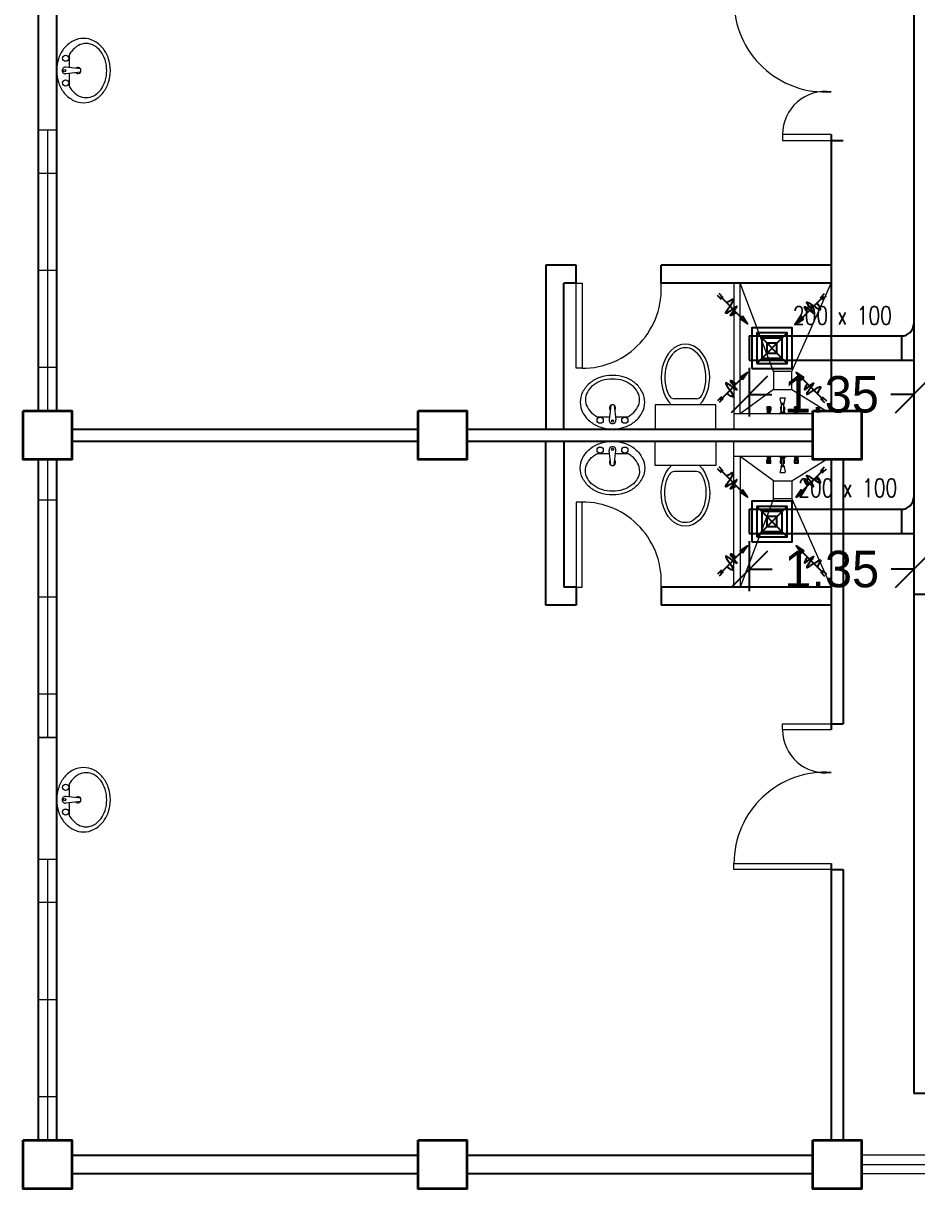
# Model space of a CAD drawing. Header units: inches. Extents: x 57 to 217, y -85 to 29.
# Drawn here: x 168.97 to 176.32, y -19.15 to -9.56 of the extents above; entities that cross this region are included whole.
import ezdxf

# ---------------------------------------------------------------- set-up
doc = ezdxf.new("R2010")
doc.units = ezdxf.units.IN
doc.header["$MEASUREMENT"] = 0
for name, color, linetype in [('AIR', 7, 'Continuous'), ('AIR-00', 8, 'Continuous'), ('AIR-03', 30, 'Continuous'), ('dimen', 7, 'Continuous'), ('ducting label', 7, 'Continuous'), ('exhaust', 7, 'Continuous')]:
    doc.layers.add(name, color=color, linetype=linetype)
doc.styles.add('Arch-Dim', font='simplex.shx', dxfattribs={"width": 0.75})
doc.dimstyles.new('Copy of dimension', dxfattribs={"dimtxt": 0.3, "dimasz": 0.3, "dimexe": 0.18, "dimexo": 0.0625, "dimgap": 0.09, "dimtad": 0, "dimzin": 0, "dimdsep": 46, "dimtxsty": 'Standard', "dimblk": 'OBLIQUE', "dimcen": 0.09, "dimclrd": 256, "dimclre": 256, "dimclrt": 256, "dimadec": 0, "dimazin": 0, "dimtfac": 1, "dimtofl": 0, "dimtmove": 0, "dimatfit": 3, "dimldrblk": 'OBLIQUE', "dimfxl": 1, "dimtolj": 1, "dimtzin": 0, "dimarcsym": 0})

# ---------------------------------------------------------------- blocks, each defined once
blk = doc.blocks.new('GRILL-C-IN')
at = {"layer": 'AIR-00', "ltscale": 3}
for p, q in [((-0.623, 0.601), (-0.674, 0.651)), ((-0.601, 0.623), (-0.651, 0.674)), ((-0.637, 0.637), (-0.3, 0.3)), ((0.637, 0.637), (0.3, 0.3)), ((0.601, 0.623), (0.651, 0.674)), ((0.623, 0.601), (0.674, 0.651)), ((-0.637, -0.637), (-0.3, -0.3)), ((0.637, -0.637), (0.3, -0.3)), ((-0.623, -0.601), (-0.674, -0.651)), ((-0.601, -0.623), (-0.651, -0.674)), ((0.601, -0.623), (0.651, -0.674)), ((0.623, -0.601), (0.674, -0.651))]:
    blk.add_line(p, q, dxfattribs=at)
at = {"layer": 'AIR-00', "color": 50}
for p, q in [((-0.188, 0.187), (0.187, -0.188)), ((0.187, 0.187), (-0.188, -0.188))]:
    blk.add_line(p, q, dxfattribs=at)
at = {"layer": 'AIR-00', "ltscale": 3}
for points in [[(-0.362, 0.393), (-0.393, 0.362), (-0.3, 0.3)], [(0.393, 0.362), (0.362, 0.393), (0.3, 0.3)], [(-0.362, -0.393), (-0.393, -0.362), (-0.3, -0.3)], [(0.393, -0.362), (0.362, -0.393), (0.3, -0.3)]]:
    blk.add_lwpolyline(points, close=True, dxfattribs=at)
at = {"layer": 'AIR-00', "color": 50}
for points in [[(-0.188, -0.188), (0.187, -0.188), (0.187, 0.187), (-0.188, 0.187)], [(-0.125, -0.125), (0.125, -0.125), (0.125, 0.125), (-0.125, 0.125)], [(-0.062, -0.062), (0.062, -0.062), (0.062, 0.062), (-0.062, 0.062)]]:
    blk.add_lwpolyline(points, close=True, dxfattribs=at)
at = {"layer": 'AIR-00', "ltscale": 3}
for points in [[(-0.441, 0.441), (-0.512, 0.404), (-0.432, 0.514), (-0.568, 0.43), (-0.477, 0.6), (-0.561, 0.561)], [(0.441, 0.441), (0.404, 0.512), (0.514, 0.432), (0.43, 0.568), (0.6, 0.477), (0.561, 0.561)], [(-0.441, -0.441), (-0.512, -0.404), (-0.432, -0.514), (-0.568, -0.43), (-0.477, -0.6), (-0.561, -0.561)], [(0.441, -0.441), (0.404, -0.512), (0.514, -0.432), (0.43, -0.568), (0.6, -0.477), (0.561, -0.561)]]:
    blk.add_spline(points, degree=3, dxfattribs=at)
for points in [[(-0.3, 0.3), (-0.362, 0.393), (-0.393, 0.362)], [(0.3, 0.3), (0.393, 0.362), (0.362, 0.393)], [(-0.3, -0.3), (-0.362, -0.393), (-0.393, -0.362)], [(0.3, -0.3), (0.393, -0.362), (0.362, -0.393)]]:
    blk.add_solid(points, dxfattribs=at)
at = {"layer": 'AIR-03', "color": 6}
blk.add_lwpolyline([(-0.25, -0.25), (0.25, -0.25), (0.25, 0.25), (-0.25, 0.25)], close=True, dxfattribs=at)
blk = doc.blocks.new('_Oblique')
at = {"color": 0, "linetype": 'ByBlock', "lineweight": -2}
blk.add_line((-0.5, -0.5), (0.5, 0.5), dxfattribs=at)
blk = doc.blocks.new('*D46')
at = {"layer": 'Defpoints', "color": 0, "transparency": 16777216}
for p in [(174.9457, -12.3305), (176.2991, -12.3305), (174.9457, -12.6124)]:
    blk.add_point(p, dxfattribs=at)
at = {"layer": 'dimen', "lineweight": -2, "transparency": 16777216}
for p, q in [((174.9457, -12.393), (174.9457, -12.7924)), ((176.2991, -12.393), (176.2991, -12.7924)), ((174.9457, -12.6124), (175.1324, -12.6124)), ((176.2991, -12.6124), (176.1124, -12.6124))]:
    blk.add_line(p, q, dxfattribs=at)
at = {"layer": 'dimen', "lineweight": -2, "transparency": 16777216, "xscale": 0.3, "yscale": 0.3, "zscale": 0.3, "rotation": 180}
blk.add_blockref('_Oblique', (174.9457, -12.6124), dxfattribs=at)
at = {"layer": 'dimen', "lineweight": -2, "transparency": 16777216, "xscale": 0.3, "yscale": 0.3, "zscale": 0.3}
blk.add_blockref('_Oblique', (176.2991, -12.6124), dxfattribs=at)
at = {"layer": 'dimen', "transparency": 16777216, "insert": (175.6224, -12.6124), "char_height": 0.3, "attachment_point": 5}
blk.add_mtext('\\A1;1.35', dxfattribs=at)
blk = doc.blocks.new('*D47')
at = {"layer": 'Defpoints', "color": 0, "transparency": 16777216}
for p in [(174.9457, -13.7569), (176.2991, -13.7569), (174.9457, -14.0503)]:
    blk.add_point(p, dxfattribs=at)
at = {"layer": 'dimen', "lineweight": -2, "transparency": 16777216}
for p, q in [((174.9457, -13.8194), (174.9457, -14.2303)), ((176.2991, -13.8194), (176.2991, -14.2303)), ((174.9457, -14.0503), (175.1345, -14.0503)), ((176.2991, -14.0503), (176.1145, -14.0503))]:
    blk.add_line(p, q, dxfattribs=at)
at = {"layer": 'dimen', "lineweight": -2, "transparency": 16777216, "xscale": 0.3, "yscale": 0.3, "zscale": 0.3, "rotation": 180}
blk.add_blockref('_Oblique', (174.9457, -14.0503), dxfattribs=at)
at = {"layer": 'dimen', "lineweight": -2, "transparency": 16777216, "xscale": 0.3, "yscale": 0.3, "zscale": 0.3}
blk.add_blockref('_Oblique', (176.2991, -14.0503), dxfattribs=at)
at = {"layer": 'dimen', "transparency": 16777216, "insert": (175.6245, -14.0503), "char_height": 0.3, "attachment_point": 5}
blk.add_mtext('\\A1;1.35', dxfattribs=at)

msp = doc.modelspace()

# ---------------------------------------------------------------- linework, layer by layer
at = {"color": 8, "lineweight": 25}
for p, q in [((169.0949, -12.7467), (169.0949, -7.1467)), ((169.2449, -12.7467), (169.2449, -7.1467)), ((175.6199, -10.4717), (175.6199, -12.7467)), ((175.6199, -10.5217), (175.7199, -10.5217)), ((173.2699, -11.5467), (173.2699, -12.8967)), ((174.2199, -11.6967), (174.2199, -11.5467)), ((169.3699, -12.8967), (172.2199, -12.8967)), ((172.6199, -12.8967), (175.4699, -12.8967)), ((169.3699, -12.9967), (172.2199, -12.9967)), ((172.6199, -12.9967), (175.4699, -12.9967)), ((173.2699, -14.3467), (173.2699, -12.9967)), ((169.0949, -18.7467), (169.0949, -13.1467)), ((169.2449, -18.7467), (169.2449, -13.1467)), ((175.6199, -13.1467), (175.6199, -15.3717)), ((175.7199, -13.1467), (175.7199, -15.3217)), ((175.6199, -15.3217), (175.7199, -15.3217)), ((175.6199, -16.4717), (175.6199, -18.7467)), ((175.6199, -16.5217), (175.7199, -16.5217)), ((175.7199, -16.5217), (175.7199, -18.7467)), ((169.3699, -18.8717), (172.2199, -18.8717)), ((172.6199, -18.8717), (175.4699, -18.8717)), ((169.3699, -19.0217), (172.2199, -19.0217)), ((172.6199, -19.0217), (175.4699, -19.0217))]:
    msp.add_line(p, q, dxfattribs=at)
at = {"color": 8, "lineweight": 9}
for p, q in [((169.4428, -9.9322), (169.3209, -9.9188)), ((169.4428, -9.9612), (169.3209, -9.9745)), ((169.0949, -10.4342), (169.2449, -10.4342)), ((169.0949, -12.7467), (169.0949, -10.4342)), ((169.1699, -10.4342), (169.1699, -12.7467)), ((169.0949, -11.5904), (169.0949, -10.7904)), ((169.0949, -10.7904), (169.2449, -10.7904)), ((169.2449, -10.7904), (169.2449, -12.3904)), ((169.0949, -11.5904), (169.2449, -11.5904)), ((169.2449, -12.3904), (169.0949, -12.3904)), ((174.5105, -12.6467), (174.3295, -12.6467)), ((175.2076, -12.6863), (175.199, -12.6444)), ((175.2005, -12.6398), (175.2392, -12.6398)), ((175.2322, -12.6863), (175.2407, -12.6444)), ((169.0949, -12.7467), (169.2449, -12.7467)), ((173.8054, -12.6988), (173.792, -12.8206)), ((173.8344, -12.6988), (173.8477, -12.8206)), ((174.1699, -12.6967), (174.1699, -12.8967)), ((174.6699, -12.6967), (174.1699, -12.6967)), ((174.6699, -12.8967), (174.6699, -12.6967)), ((175.0932, -12.7145), (175.0896, -12.7164)), ((175.0896, -12.7164), (175.0896, -12.7383)), ((175.1229, -12.7164), (175.0896, -12.7164)), ((175.0896, -12.7383), (175.0918, -12.7424)), ((175.0922, -12.7442), (175.0922, -12.7501)), ((175.1202, -12.7501), (175.0922, -12.7501)), ((175.0922, -12.7501), (175.093, -12.7523)), ((175.093, -12.7383), (175.1003, -12.7383)), ((175.1195, -12.7523), (175.093, -12.7523)), ((175.0932, -12.713), (175.0932, -12.7145)), ((175.1193, -12.713), (175.0932, -12.713)), ((175.1193, -12.7145), (175.0932, -12.7145)), ((175.0932, -12.7252), (175.0932, -12.7373)), ((175.0949, -12.7641), (175.0949, -12.7523)), ((175.1002, -12.7251), (175.1002, -12.7372)), ((175.1195, -12.7383), (175.1121, -12.7383)), ((175.1123, -12.7251), (175.1123, -12.7372)), ((175.1176, -12.7641), (175.1176, -12.7523)), ((175.1193, -12.713), (175.1193, -12.7145)), ((175.1193, -12.7145), (175.1229, -12.7164)), ((175.1193, -12.7252), (175.1193, -12.7373)), ((175.1202, -12.7501), (175.1195, -12.7523)), ((175.1202, -12.7442), (175.1202, -12.7501)), ((175.1229, -12.7383), (175.1207, -12.7424)), ((175.1229, -12.7164), (175.1229, -12.7383)), ((175.2068, -12.7145), (175.2032, -12.7164)), ((175.2123, -12.7164), (175.2032, -12.7164)), ((175.2032, -12.7164), (175.2032, -12.7383)), ((175.2032, -12.7383), (175.2054, -12.7424)), ((175.2059, -12.7442), (175.2059, -12.7501)), ((175.2123, -12.7501), (175.2059, -12.7501)), ((175.2059, -12.7501), (175.2066, -12.7524)), ((175.2123, -12.7524), (175.2066, -12.7524)), ((175.2067, -12.7383), (175.2123, -12.7383)), ((175.2123, -12.713), (175.2068, -12.713)), ((175.2068, -12.713), (175.2068, -12.7145)), ((175.2123, -12.7145), (175.2068, -12.7145)), ((175.2068, -12.7252), (175.2068, -12.7373)), ((175.2322, -12.6863), (175.2076, -12.6863)), ((175.2076, -12.6863), (175.2076, -12.6939)), ((175.2322, -12.6863), (175.2076, -12.6863)), ((175.2076, -12.6939), (175.2322, -12.6939)), ((175.2085, -12.7562), (175.2085, -12.7524)), ((175.2123, -12.7562), (175.2123, -12.6939)), ((175.2275, -12.6939), (175.2274, -12.7563)), ((175.2329, -12.713), (175.2274, -12.713)), ((175.2329, -12.7145), (175.2274, -12.7145)), ((175.2365, -12.7164), (175.2274, -12.7164)), ((175.2331, -12.7383), (175.2274, -12.7383)), ((175.2339, -12.7501), (175.2274, -12.7501)), ((175.2331, -12.7524), (175.2274, -12.7524)), ((175.2312, -12.7563), (175.2312, -12.7524)), ((175.2322, -12.6939), (175.2322, -12.6863)), ((175.2329, -12.713), (175.2329, -12.7145)), ((175.2329, -12.7145), (175.2365, -12.7164)), ((175.233, -12.7252), (175.233, -12.7373)), ((175.2339, -12.7501), (175.2331, -12.7524)), ((175.2339, -12.7442), (175.2339, -12.7501)), ((175.2365, -12.7383), (175.2343, -12.7424)), ((175.2365, -12.7164), (175.2365, -12.7383)), ((175.3204, -12.7145), (175.3168, -12.7164)), ((175.3502, -12.7164), (175.3168, -12.7164)), ((175.3168, -12.7164), (175.3168, -12.7384)), ((175.3168, -12.7384), (175.319, -12.7424)), ((175.3195, -12.7442), (175.3195, -12.7501)), ((175.3195, -12.7501), (175.3202, -12.7524)), ((175.3475, -12.7501), (175.3195, -12.7501)), ((175.3468, -12.7524), (175.3202, -12.7524)), ((175.3203, -12.7384), (175.3276, -12.7384)), ((175.3466, -12.713), (175.3204, -12.713)), ((175.3204, -12.713), (175.3204, -12.7145)), ((175.3466, -12.7145), (175.3204, -12.7145)), ((175.3204, -12.7252), (175.3204, -12.7374)), ((175.3221, -12.7641), (175.3221, -12.7524)), ((175.3274, -12.7251), (175.3274, -12.7372)), ((175.3467, -12.7384), (175.3394, -12.7384)), ((175.3396, -12.7251), (175.3396, -12.7372)), ((175.3449, -12.7641), (175.3449, -12.7524)), ((175.3466, -12.713), (175.3466, -12.7145)), ((175.3466, -12.7145), (175.3502, -12.7164)), ((175.3466, -12.7252), (175.3466, -12.7374)), ((175.3475, -12.7501), (175.3468, -12.7524)), ((175.3475, -12.7442), (175.3475, -12.7501)), ((175.3502, -12.7384), (175.348, -12.7424)), ((175.3502, -12.7164), (175.3502, -12.7384)), ((173.8442, -12.7947), (173.9465, -12.7947)), ((175.4699, -12.7717), (174.8199, -12.7717)), ((175.0892, -12.7709), (175.0926, -12.7641)), ((175.0892, -12.7709), (175.0892, -12.7717)), ((175.1233, -12.7709), (175.0892, -12.7709)), ((175.1233, -12.7717), (175.0892, -12.7717)), ((175.1199, -12.7641), (175.0926, -12.7641)), ((175.1233, -12.7709), (175.1199, -12.7641)), ((175.1233, -12.7709), (175.1233, -12.7717)), ((175.1909, -12.7717), (175.2025, -12.7659)), ((175.2488, -12.7717), (175.1909, -12.7717)), ((175.2025, -12.7562), (175.2373, -12.7563)), ((175.2025, -12.7659), (175.2025, -12.7562)), ((175.2025, -12.7659), (175.2373, -12.7659)), ((175.2373, -12.7659), (175.2025, -12.7659)), ((175.2274, -12.7563), (175.2123, -12.7562)), ((175.2373, -12.7563), (175.2373, -12.7659)), ((175.2373, -12.7659), (175.2488, -12.7717)), ((175.3165, -12.7709), (175.3199, -12.7641)), ((175.3505, -12.7709), (175.3165, -12.7709)), ((175.3165, -12.7709), (175.3165, -12.7717)), ((175.3505, -12.7717), (175.3165, -12.7717)), ((175.3471, -12.7641), (175.3199, -12.7641)), ((175.3505, -12.7709), (175.3471, -12.7641)), ((175.3505, -12.7709), (175.3505, -12.7717)), ((174.1699, -12.8967), (174.6699, -12.8967)), ((174.1699, -13.1967), (174.1699, -12.9967)), ((174.1699, -12.9967), (174.6699, -12.9967)), ((174.6699, -12.9967), (174.6699, -13.1967)), ((173.8054, -13.1946), (173.792, -13.0727)), ((173.8344, -13.1946), (173.8477, -13.0727)), ((173.8442, -13.0987), (173.9465, -13.0987)), ((175.4699, -13.1217), (174.8199, -13.1217)), ((175.0892, -13.1224), (175.0892, -13.1217)), ((175.1233, -13.1217), (175.0892, -13.1217)), ((175.0892, -13.1224), (175.0926, -13.1293)), ((175.1233, -13.1224), (175.0892, -13.1224)), ((175.1199, -13.1293), (175.0926, -13.1293)), ((175.0949, -13.1293), (175.0949, -13.141)), ((175.1176, -13.1293), (175.1176, -13.141)), ((175.1233, -13.1224), (175.1199, -13.1293)), ((175.1233, -13.1224), (175.1233, -13.1217)), ((175.1909, -13.1217), (175.2025, -13.1275)), ((175.2488, -13.1217), (175.1909, -13.1217)), ((175.2025, -13.1275), (175.2373, -13.1275)), ((175.2373, -13.1275), (175.2025, -13.1275)), ((175.2025, -13.1275), (175.2025, -13.1371)), ((175.2373, -13.1275), (175.2488, -13.1217)), ((175.2373, -13.1371), (175.2373, -13.1275)), ((175.3505, -13.1217), (175.3165, -13.1217)), ((175.3165, -13.1224), (175.3165, -13.1217)), ((175.3505, -13.1224), (175.3165, -13.1224)), ((175.3165, -13.1224), (175.3199, -13.1292)), ((175.3471, -13.1292), (175.3199, -13.1292)), ((175.3221, -13.1292), (175.3221, -13.141)), ((175.3449, -13.1292), (175.3449, -13.141)), ((175.3505, -13.1224), (175.3471, -13.1292)), ((175.3505, -13.1224), (175.3505, -13.1217)), ((169.0949, -15.4342), (169.0949, -13.1467)), ((169.1699, -13.1467), (169.1699, -15.4342)), ((174.6699, -13.1967), (174.1699, -13.1967)), ((175.0896, -13.155), (175.0918, -13.1509)), ((175.0896, -13.177), (175.0896, -13.155)), ((175.0932, -13.1789), (175.0896, -13.177)), ((175.1229, -13.177), (175.0896, -13.177)), ((175.0922, -13.1433), (175.093, -13.141)), ((175.0922, -13.1491), (175.0922, -13.1433)), ((175.1202, -13.1433), (175.0922, -13.1433)), ((175.1195, -13.141), (175.093, -13.141)), ((175.093, -13.155), (175.1003, -13.155)), ((175.0932, -13.1682), (175.0932, -13.156)), ((175.0932, -13.1804), (175.0932, -13.1789)), ((175.1193, -13.1789), (175.0932, -13.1789)), ((175.1193, -13.1804), (175.0932, -13.1804)), ((175.1002, -13.1683), (175.1002, -13.1561)), ((175.1195, -13.155), (175.1121, -13.155)), ((175.1123, -13.1683), (175.1123, -13.1561)), ((175.1193, -13.1682), (175.1193, -13.156)), ((175.1193, -13.1789), (175.1229, -13.177)), ((175.1193, -13.1804), (175.1193, -13.1789)), ((175.1202, -13.1433), (175.1195, -13.141)), ((175.1202, -13.1491), (175.1202, -13.1433)), ((175.1229, -13.155), (175.1207, -13.1509)), ((175.1229, -13.177), (175.1229, -13.155)), ((175.2076, -13.2071), (175.199, -13.249)), ((175.2025, -13.1371), (175.2373, -13.1371)), ((175.2032, -13.155), (175.2054, -13.1509)), ((175.2032, -13.177), (175.2032, -13.155)), ((175.2123, -13.177), (175.2032, -13.177)), ((175.2068, -13.1789), (175.2032, -13.177)), ((175.2059, -13.1433), (175.2066, -13.141)), ((175.2123, -13.1433), (175.2059, -13.1433)), ((175.2059, -13.1491), (175.2059, -13.1433)), ((175.2123, -13.141), (175.2066, -13.141)), ((175.2067, -13.155), (175.2123, -13.155)), ((175.2068, -13.1682), (175.2068, -13.156)), ((175.2123, -13.1789), (175.2068, -13.1789)), ((175.2068, -13.1804), (175.2068, -13.1789)), ((175.2123, -13.1804), (175.2068, -13.1804)), ((175.2076, -13.2071), (175.2076, -13.1995)), ((175.2076, -13.1995), (175.2322, -13.1995)), ((175.2322, -13.2071), (175.2076, -13.2071)), ((175.2322, -13.2071), (175.2076, -13.2071)), ((175.2085, -13.1371), (175.2085, -13.141)), ((175.2123, -13.1371), (175.2123, -13.1995)), ((175.2274, -13.1371), (175.2123, -13.1371)), ((175.2275, -13.1995), (175.2274, -13.1371)), ((175.2331, -13.141), (175.2274, -13.141)), ((175.2339, -13.1433), (175.2274, -13.1433)), ((175.2331, -13.155), (175.2274, -13.155)), ((175.2365, -13.177), (175.2274, -13.177)), ((175.2329, -13.1789), (175.2274, -13.1789)), ((175.2329, -13.1804), (175.2274, -13.1804)), ((175.2312, -13.1371), (175.2312, -13.141)), ((175.2322, -13.1995), (175.2322, -13.2071)), ((175.2322, -13.2071), (175.2407, -13.249)), ((175.2329, -13.1789), (175.2365, -13.177)), ((175.2329, -13.1804), (175.2329, -13.1789)), ((175.233, -13.1682), (175.233, -13.156)), ((175.2339, -13.1433), (175.2331, -13.141)), ((175.2339, -13.1491), (175.2339, -13.1433)), ((175.2365, -13.155), (175.2343, -13.1509)), ((175.2365, -13.177), (175.2365, -13.155)), ((175.3168, -13.155), (175.319, -13.1509)), ((175.3168, -13.177), (175.3168, -13.155)), ((175.3502, -13.177), (175.3168, -13.177)), ((175.3204, -13.1789), (175.3168, -13.177)), ((175.3195, -13.1433), (175.3202, -13.141)), ((175.3475, -13.1433), (175.3195, -13.1433)), ((175.3195, -13.1491), (175.3195, -13.1433)), ((175.3468, -13.141), (175.3202, -13.141)), ((175.3203, -13.155), (175.3276, -13.155)), ((175.3204, -13.1681), (175.3204, -13.156)), ((175.3466, -13.1789), (175.3204, -13.1789)), ((175.3204, -13.1804), (175.3204, -13.1789)), ((175.3466, -13.1804), (175.3204, -13.1804)), ((175.3274, -13.1683), (175.3274, -13.1561)), ((175.3467, -13.155), (175.3394, -13.155)), ((175.3396, -13.1682), (175.3396, -13.1561)), ((175.3466, -13.1681), (175.3466, -13.156)), ((175.3466, -13.1789), (175.3502, -13.177)), ((175.3466, -13.1804), (175.3466, -13.1789)), ((175.3475, -13.1433), (175.3468, -13.141)), ((175.3475, -13.1491), (175.3475, -13.1433)), ((175.3502, -13.155), (175.348, -13.1509)), ((175.3502, -13.177), (175.3502, -13.155)), ((174.5105, -13.2467), (174.3295, -13.2467)), ((175.2005, -13.2535), (175.2392, -13.2535)), ((169.0949, -14.2779), (169.0949, -13.4779)), ((169.0949, -13.4779), (169.2449, -13.4779)), ((169.2449, -13.4779), (169.2449, -15.0779)), ((169.0949, -14.2779), (169.2449, -14.2779)), ((169.2449, -15.0779), (169.0949, -15.0779)), ((169.0949, -15.4342), (169.2449, -15.4342)), ((169.4428, -15.9322), (169.3209, -15.9188)), ((169.4428, -15.9612), (169.3209, -15.9745)), ((169.0949, -16.4342), (169.2449, -16.4342)), ((169.0949, -18.7467), (169.0949, -16.4342)), ((169.1699, -16.4342), (169.1699, -18.7467)), ((169.0949, -17.5904), (169.0949, -16.7904)), ((169.0949, -16.7904), (169.2449, -16.7904)), ((169.2449, -16.7904), (169.2449, -18.3904)), ((169.0949, -17.5904), (169.2449, -17.5904)), ((169.2449, -18.3904), (169.0949, -18.3904)), ((169.0949, -18.7467), (169.2449, -18.7467)), ((178.5699, -18.8717), (175.8699, -18.8717)), ((175.8699, -18.9467), (178.5699, -18.9467)), ((175.8699, -19.0217), (178.5699, -19.0217))]:
    msp.add_line(p, q, dxfattribs=at)
at = {"color": 8, "lineweight": 25, "ltscale": 0.3}
for p, q in [((173.5199, -11.5467), (173.2699, -11.5467)), ((173.5199, -11.6967), (173.5199, -11.5467)), ((175.6199, -11.5467), (174.2199, -11.5467)), ((173.5199, -11.6967), (173.4199, -11.6967)), ((173.4199, -12.8967), (173.4199, -11.6967)), ((175.6199, -11.6967), (174.2199, -11.6967)), ((173.4199, -12.9967), (173.4199, -14.1967)), ((173.5199, -14.1967), (173.4199, -14.1967)), ((173.5199, -14.1967), (173.5199, -14.3467)), ((175.6199, -14.1967), (174.2199, -14.1967)), ((174.2199, -14.1967), (174.2199, -14.3467)), ((173.5199, -14.3467), (173.2699, -14.3467)), ((175.6199, -14.3467), (174.2199, -14.3467))]:
    msp.add_line(p, q, dxfattribs=at)
at = {"color": 8, "lineweight": 9, "ltscale": 0.3}
for p, q in [((175.1449, -12.4217), (174.8699, -11.6967)), ((175.2949, -12.4217), (175.6199, -11.6967)), ((175.1449, -12.5717), (174.8699, -12.7717)), ((175.2949, -12.5717), (175.5792, -12.7467)), ((175.1449, -13.3217), (174.8699, -13.1217)), ((175.2949, -13.3217), (175.5792, -13.1467)), ((175.1449, -13.4717), (174.8699, -14.1967)), ((175.2949, -13.4717), (175.6199, -14.1967))]:
    msp.add_line(p, q, dxfattribs=at)
at = {"color": 8, "lineweight": 9}
for points in [[(169.4659, -10.2117, 0.11576), (169.5483, -10.1923, 0.104047), (169.6221, -10.1341, 0.090875), (169.6695, -10.0502, 0.083344), (169.6869, -9.9467, 0.083344), (169.6695, -9.8432, 0.090875), (169.6221, -9.7593, 0.104047), (169.5483, -9.701, 0.11576), (169.4659, -9.6817, 0.11576), (169.3834, -9.701, 0.104047), (169.3096, -9.7593, 0.090875), (169.2622, -9.8432, 0.083344), (169.2449, -9.9467, 0.083344), (169.2622, -10.0502, 0.090875), (169.3096, -10.1341, 0.104047), (169.3834, -10.1923, 0.11576)], [(174.0849, -12.6757, 0.11576), (174.0655, -12.5932, 0.104047), (174.0072, -12.5194, 0.090875), (173.9233, -12.472, 0.083344), (173.8199, -12.4547, 0.083344), (173.7164, -12.472, 0.090875), (173.6325, -12.5194, 0.104047), (173.5742, -12.5932, 0.11576), (173.5549, -12.6757, 0.11576), (173.5742, -12.7582, 0.104047), (173.6325, -12.8319, 0.090875), (173.7164, -12.8793, 0.083344), (173.8199, -12.8967, 0.083344), (173.9233, -12.8793, 0.090875), (174.0072, -12.8319, 0.104047), (174.0655, -12.7582, 0.11576)], [(174.0849, -13.2177, -0.11576), (174.0655, -13.3002, -0.104047), (174.0072, -13.3739, -0.090875), (173.9233, -13.4213, -0.083344), (173.8199, -13.4387, -0.083344), (173.7164, -13.4213, -0.090875), (173.6325, -13.3739, -0.104047), (173.5742, -13.3002, -0.11576), (173.5549, -13.2177, -0.11576), (173.5742, -13.1352, -0.104047), (173.6325, -13.0614, -0.090875), (173.7164, -13.014, -0.083344), (173.8199, -12.9967, -0.083344), (173.9233, -13.014, -0.090875), (174.0072, -13.0614, -0.104047), (174.0655, -13.1352, -0.11576)], [(169.4659, -16.2117, 0.11576), (169.5483, -16.1923, 0.104047), (169.6221, -16.1341, 0.090875), (169.6695, -16.0502, 0.083344), (169.6869, -15.9467, 0.083344), (169.6695, -15.8432, 0.090875), (169.6221, -15.7593, 0.104047), (169.5483, -15.701, 0.11576), (169.4659, -15.6817, 0.11576), (169.3834, -15.701, 0.104047), (169.3096, -15.7593, 0.090875), (169.2622, -15.8432, 0.083344), (169.2449, -15.9467, 0.083344), (169.2622, -16.0502, 0.090875), (169.3096, -16.1341, 0.104047), (169.3834, -16.1923, 0.11576)]]:
    msp.add_lwpolyline(points, format="xyb", close=True, dxfattribs=at)
for points in [[(169.4869, -10.1692, 0.124838), (169.5494, -10.1533, 0.105788), (169.6071, -10.104, 0.086697), (169.6433, -10.0343, 0.076776), (169.6569, -9.9467, 0.076776), (169.6433, -9.8591, 0.086697), (169.6071, -9.7893, 0.105788), (169.5494, -9.74, 0.124838), (169.4869, -9.7242, 0.124838), (169.4243, -9.74, 0.105788), (169.3667, -9.7893, 0.040067), (169.3469, -9.8201), (169.3469, -9.9223, 0.040067)], [(169.3469, -9.9711), (169.3469, -10.0733, 0.040067), (169.3667, -10.104, 0.105788), (169.4243, -10.1533, 0.124838), (169.4869, -10.1692, 0.124838)], [(174.0424, -12.6547, 0.124838), (174.0265, -12.5921, 0.105788), (173.9772, -12.5345, 0.086697), (173.9075, -12.4982, 0.076776), (173.8199, -12.4847, 0.076776), (173.7323, -12.4982, 0.086697), (173.6625, -12.5345, 0.105788), (173.6132, -12.5921, 0.124838), (173.5974, -12.6547, 0.124838), (173.6132, -12.7172, 0.105788), (173.6625, -12.7749, 0.040067), (173.6933, -12.7947), (173.7955, -12.7947, 0.040067)], [(174.0424, -13.2387, -0.124838), (174.0265, -13.3012, -0.105788), (173.9772, -13.3589, -0.086697), (173.9075, -13.3951, -0.076776), (173.8199, -13.4087, -0.076776), (173.7323, -13.3951, -0.086697), (173.6625, -13.3589, -0.105788), (173.6132, -13.3012, -0.124838), (173.5974, -13.2387, -0.124838), (173.6132, -13.1761, -0.105788), (173.6625, -13.1185, -0.040067), (173.6933, -13.0987), (173.7955, -13.0987, -0.040067)], [(169.4869, -16.1692, 0.124838), (169.5494, -16.1533, 0.105788), (169.6071, -16.104, 0.086697), (169.6433, -16.0343, 0.076776), (169.6569, -15.9467, 0.076776), (169.6433, -15.8591, 0.086697), (169.6071, -15.7893, 0.105788), (169.5494, -15.74, 0.124838), (169.4869, -15.7242, 0.124838), (169.4243, -15.74, 0.105788), (169.3667, -15.7893, 0.040067), (169.3469, -15.8201), (169.3469, -15.9223, 0.040067)], [(169.3469, -15.9711), (169.3469, -16.0733, 0.040067), (169.3667, -16.104, 0.105788), (169.4243, -16.1533, 0.124838), (169.4869, -16.1692, 0.124838)]]:
    msp.add_lwpolyline(points, format="xyb", dxfattribs=at)
for points in [[(169.0949, -10.4342), (169.2449, -10.4342), (169.2449, -12.7467), (169.0949, -12.7467)], [(169.0949, -13.1467), (169.2449, -13.1467), (169.2449, -15.4342), (169.0949, -15.4342)], [(169.0949, -16.4342), (169.2449, -16.4342), (169.2449, -18.7467), (169.0949, -18.7467)]]:
    msp.add_lwpolyline(points, close=True, dxfattribs=at)
at = {"color": 8, "lineweight": 13, "ltscale": 0.03}
for points in [[(175.6199, -10.5217), (175.6199, -10.4717), (175.2199, -10.4717), (175.2199, -10.5217)], [(173.5199, -11.6967), (173.5699, -11.6967), (173.5699, -12.3967), (173.5199, -12.3967)], [(173.5199, -14.1967), (173.5699, -14.1967), (173.5699, -13.4967), (173.5199, -13.4967)], [(175.6199, -15.3217), (175.6199, -15.3717), (175.2199, -15.3717), (175.2199, -15.3217)], [(175.6199, -16.4717), (175.6199, -16.5217), (174.8199, -16.5217), (174.8199, -16.4717)]]:
    msp.add_lwpolyline(points, close=True, dxfattribs=at)
at = {"color": 8, "lineweight": 9, "ltscale": 0.3}
for points in [[(174.8699, -12.7717), (174.8699, -11.6967), (174.8199, -11.6967), (174.8199, -12.8967), (174.8199, -12.8967)], [(174.8699, -13.1217), (174.8699, -14.1967), (174.8199, -14.1967), (174.8199, -12.9967), (174.8199, -12.9967)]]:
    msp.add_lwpolyline(points, dxfattribs=at)
at = {"color": 8, "lineweight": 9, "ltscale": 0.03}
for points in [[(175.1449, -12.5717), (175.2949, -12.5717), (175.2949, -12.4217), (175.1449, -12.4217)], [(175.1449, -13.3217), (175.2949, -13.3217), (175.2949, -13.4717), (175.1449, -13.4717)]]:
    msp.add_lwpolyline(points, close=True, dxfattribs=at)
at = {"color": 8, "lineweight": 35}
for points in [[(168.9699, -12.7467), (169.3699, -12.7467), (169.3699, -13.1467), (168.9699, -13.1467)], [(172.2199, -12.7467), (172.6199, -12.7467), (172.6199, -13.1467), (172.2199, -13.1467)], [(175.4699, -12.7467), (175.8699, -12.7467), (175.8699, -13.1467), (175.4699, -13.1467)], [(168.9699, -18.7467), (169.3699, -18.7467), (169.3699, -19.1467), (168.9699, -19.1467)], [(172.2199, -18.7467), (172.6199, -18.7467), (172.6199, -19.1467), (172.2199, -19.1467)], [(175.4699, -18.7467), (175.8699, -18.7467), (175.8699, -19.1467), (175.4699, -19.1467)]]:
    msp.add_lwpolyline(points, close=True, dxfattribs=at)
at = {"color": 8, "lineweight": 9}
for centre, radius in [((169.3179, -9.8451), 0.0255), ((169.3114, -9.9467), 0.0095), ((169.3179, -10.0483), 0.0255), ((173.7183, -12.8237), 0.0255), ((173.8199, -12.8302), 0.0095), ((173.9215, -12.8237), 0.0255), ((173.7183, -13.0697), 0.0255), ((173.8199, -13.0632), 0.0095), ((173.9215, -13.0697), 0.0255), ((169.3179, -15.8451), 0.0255), ((169.3114, -15.9467), 0.0095), ((169.3179, -16.0483), 0.0255)]:
    msp.add_circle(centre, radius, dxfattribs=at)
at = {"color": 8, "lineweight": 13, "ltscale": 0.03}
for centre, radius, start, end in [((175.5714, -9.3717), 0.7516, 180, 273.69522), ((175.573, -10.4717), 0.3531, 82.37185, 180), ((173.5699, -11.7449), 0.6518, 270, 4.24219), ((173.5699, -14.1485), 0.6518, 355.75781, 90), ((175.573, -15.3717), 0.3531, 180, 277.62815), ((175.5714, -16.4717), 0.7516, 86.30478, 180)]:
    msp.add_arc(centre, radius, start, end, dxfattribs=at)
at = {"color": 8, "lineweight": 9}
for centre, radius, start, end in [((169.3179, -9.9467), 0.028, 83.75449, 276.24551), ((169.4198, -9.9467), 0.025, 36.30681, 131.20218), ((169.4198, -9.9467), 0.025, 228.79782, 323.69319), ((169.3491, -9.9467), 0.0948, 351.20259, 8.79741), ((169.4198, -9.9467), 0.025, 341.37929, 18.62071), ((173.9111, -12.6547), 0.1313, 331.53644, 0), ((174.3295, -12.5967), 0.05, 208.00836, 270), ((174.5105, -12.5967), 0.05, 270, 331.84994), ((173.8199, -12.7217), 0.025, 126.30681, 221.20218), ((173.8199, -12.7925), 0.0948, 81.20259, 98.79741), ((173.8199, -12.7217), 0.025, 71.37929, 108.62071), ((173.8199, -12.7217), 0.025, 318.79782, 53.69319), ((173.8672, -12.6309), 0.1812, 307.38145, 331.53644), ((173.8199, -12.8237), 0.028, 173.75449, 6.24551), ((173.8385, -12.5934), 0.2284, 298.20375, 307.38145), ((173.8199, -13.0697), 0.028, 353.75449, 186.24551), ((173.8385, -13.2999), 0.2284, 52.61855, 61.79625), ((173.8672, -13.2625), 0.1812, 28.46356, 52.61855), ((173.8199, -13.1716), 0.025, 138.79782, 233.69319), ((173.8199, -13.1009), 0.0948, 261.20259, 278.79741), ((173.8199, -13.1716), 0.025, 251.37929, 288.62071), ((173.8199, -13.1716), 0.025, 306.30681, 41.20218), ((173.9111, -13.2387), 0.1313, 0, 28.46356), ((174.3295, -13.2967), 0.05, 90, 151.99164), ((174.5105, -13.2967), 0.05, 28.15006, 90), ((169.3179, -15.9467), 0.028, 83.75449, 276.24551), ((169.4198, -15.9467), 0.025, 36.30681, 131.20218), ((169.4198, -15.9467), 0.025, 228.79782, 323.69319), ((169.3491, -15.9467), 0.0948, 351.20259, 8.79741), ((169.4198, -15.9467), 0.025, 341.37929, 18.62071)]:
    msp.add_arc(centre, radius, start, end, dxfattribs=at)
for centre, major_axis, ratio, start_param, end_param in [((174.4199, -12.4717), (0, -0.275), 0.727273, 0.612555, 5.670631), ((175.2026, -12.643), (0.00268, 0.00268), 1, 1.354119, 2.724181), ((175.0805, -12.726), (0.00896, 0.00896), 1, 5.560378, 6.271464), ((175.078, -12.7313), (-0.0118, 0.0118), 1, 3.273911, 3.406137), ((175.0884, -12.7442), (0.00268, 0.00268), 1, 5.497675, 5.991616), ((175.0894, -12.7373), (0.00268, 0.00268), 1, 4.870036, 5.497675), ((175.1106, -12.7258), (0.00738, 0.00738), 1, 1.497691, 2.282489), ((175.104, -12.7372), (-0.00268, 0.00268), 1, 0.785286, 1.412925), ((175.111, -12.7321), (0.00887, 0.00887), 1, 2.983721, 3.344735), ((175.1062, -12.7208), (-0.00268, 0.00268), 1, -1.497915, -0.073106), ((175.1062, -12.7394), (-0.00268, 0.00268), 1, 1.773938, 2.938226), ((175.1014, -12.7321), (0.00887, 0.00887), 1, 4.509022, 4.870036), ((175.1019, -12.7258), (-0.00738, 0.00738), 1, 4.000472, 4.78527), ((175.1085, -12.7372), (-0.00268, 0.00268), 1, 3.299239, 3.926878), ((175.132, -12.726), (-0.00896, 0.00896), 1, 0.011497, 0.722582), ((175.1231, -12.7373), (0.00268, 0.00268), 1, 2.356082, 2.983721), ((175.1345, -12.7313), (-0.0118, 0.0118), 1, 1.306028, 1.438253), ((175.124, -12.7442), (0.00268, 0.00268), 1, 1.862141, 2.356082), ((175.1941, -12.726), (-0.00896, 0.00896), 1, 3.989582, 4.700667), ((175.1916, -12.7313), (0.0118, 0.0118), 1, 4.844707, 4.976933), ((175.2021, -12.7442), (-0.00268, 0.00268), 1, 3.926878, 4.42082), ((175.203, -12.7373), (-0.00268, 0.00268), 1, 3.299239, 3.926878), ((175.2456, -12.726), (-0.00896, 0.00896), 1, 0.011497, 0.722582), ((175.2367, -12.7373), (-0.00268, 0.00268), 1, 0.785286, 1.412925), ((175.2481, -12.7313), (0.0118, 0.0118), 1, 2.876824, 3.009049), ((175.2377, -12.7442), (-0.00268, 0.00268), 1, 0.291344, 0.785286), ((175.3078, -12.726), (0.00896, 0.00896), 1, 5.560378, 6.271464), ((175.3053, -12.7313), (-0.0118, 0.0118), 1, 3.273911, 3.406137), ((175.3157, -12.7442), (0.00268, 0.00268), 1, 5.497675, 5.991616), ((175.3166, -12.7374), (0.00268, 0.00268), 1, 4.870036, 5.497675), ((175.3379, -12.7259), (0.00738, 0.00738), 1, 1.497691, 2.282489), ((175.3312, -12.7372), (-0.00268, 0.00268), 1, 0.785286, 1.412925), ((175.3383, -12.7321), (0.00887, 0.00887), 1, 2.983721, 3.344735), ((175.3335, -12.7208), (-0.00268, 0.00268), 1, -1.497915, -0.073106), ((175.3335, -12.7394), (-0.00268, 0.00268), 1, 1.773938, 2.938226), ((175.3287, -12.7321), (0.00887, 0.00887), 1, 4.509022, 4.870036), ((175.3292, -12.7259), (-0.00738, 0.00738), 1, 4.000472, 4.78527), ((175.3358, -12.7372), (-0.00268, 0.00268), 1, 3.299239, 3.926878), ((175.3592, -12.726), (-0.00896, 0.00896), 1, 0.011497, 0.722582), ((175.3504, -12.7374), (0.00268, 0.00268), 1, 2.356082, 2.983721), ((175.3618, -12.7313), (0.0118, 0.0118), 1, 2.876824, 3.009049), ((175.3513, -12.7442), (0.00268, 0.00268), 1, 1.862141, 2.356082), ((175.2372, -13.2503), (-0.00268, 0.00268), 1, 2.92514, 4.295202)]:
    msp.add_ellipse(centre, major_axis=major_axis, ratio=ratio, start_param=start_param, end_param=end_param, dxfattribs=at)
at = {"color": 8, "lineweight": 9, "extrusion": (-4.99074e-41, 2.88216e-41, -1)}
msp.add_ellipse((175.2372, -12.643), major_axis=(0.00268, 0.00268), ratio=1, start_param=-0.216453, end_param=1.153609, dxfattribs=at)
at = {"color": 8, "lineweight": 9, "extrusion": (0, 0, -1)}
msp.add_ellipse((174.4199, -13.4217), major_axis=(0, 0.275), ratio=0.727273, start_param=0.612555, end_param=5.670631, dxfattribs=at)
at = {"color": 8, "lineweight": 9, "extrusion": (-4.99074e-41, -2.88216e-41, -1)}
for centre, major_axis, start_param, end_param in [((175.0805, -13.1674), (-0.00896, 0.00896), 2.418785, 3.129871), ((175.078, -13.1621), (-0.0118, 0.0118), 1.703115, 1.83534), ((175.0884, -13.1491), (-0.00268, 0.00268), 2.356082, 2.850023), ((175.0894, -13.156), (-0.00268, 0.00268), 1.728443, 2.356082), ((175.104, -13.1561), (-0.00268, -0.00268), 0.785286, 1.412925), ((175.1106, -13.1675), (-0.00738, -0.00738), 6.21008, 6.994878), ((175.111, -13.1613), (-0.00887, 0.00887), -0.157871, 0.203142), ((175.1062, -13.1725), (-0.00268, 0.00268), 3.214474, 4.639283), ((175.1062, -13.154), (-0.00268, 0.00268), 0.203142, 1.36743), ((175.1014, -13.1613), (-0.00887, -0.00887), 2.938226, 3.299239), ((175.1019, -13.1675), (-0.00738, -0.00738), 4.000472, 4.78527), ((175.1085, -13.1561), (-0.00268, -0.00268), 3.299239, 3.926878), ((175.1231, -13.156), (-0.00268, -0.00268), 0.785286, 1.412925), ((175.132, -13.1674), (-0.00896, 0.00896), -1.559299, -0.848214), ((175.1345, -13.1621), (-0.0118, 0.0118), -0.264769, -0.132543), ((175.124, -13.1491), (-0.00268, 0.00268), -1.279452, -0.785511), ((175.1941, -13.1674), (-0.00896, 0.00896), 2.418785, 3.129871), ((175.1916, -13.1621), (-0.0118, -0.0118), 3.273911, 3.406137), ((175.2021, -13.1491), (-0.00268, -0.00268), 3.926878, 4.42082), ((175.203, -13.156), (-0.00268, -0.00268), 3.299239, 3.926878), ((175.2367, -13.156), (-0.00268, 0.00268), -0.785511, -0.157871), ((175.2456, -13.1674), (-0.00896, -0.00896), 0.011497, 0.722582), ((175.2481, -13.1621), (-0.0118, -0.0118), 1.306028, 1.438253), ((175.2377, -13.1491), (-0.00268, 0.00268), -1.279452, -0.785511), ((175.3078, -13.1674), (-0.00896, -0.00896), 3.989582, 4.700667), ((175.3053, -13.1621), (-0.0118, 0.0118), 1.703115, 1.83534), ((175.3157, -13.1491), (-0.00268, -0.00268), 3.926878, 4.42082), ((175.3166, -13.156), (-0.00268, -0.00268), 3.299239, 3.926878), ((175.3312, -13.1561), (-0.00268, -0.00268), 0.785286, 1.412925), ((175.3379, -13.1675), (-0.00738, 0.00738), 4.639283, 5.424081), ((175.3383, -13.1612), (-0.00887, -0.00887), 1.412925, 1.773938), ((175.3335, -13.1725), (-0.00268, -0.00268), 4.78527, 6.21008), ((175.3335, -13.1539), (-0.00268, 0.00268), 0.203142, 1.36743), ((175.3287, -13.1612), (-0.00887, 0.00887), 1.36743, 1.728443), ((175.3292, -13.1675), (-0.00738, -0.00738), 4.000472, 4.78527), ((175.3358, -13.1561), (-0.00268, -0.00268), 3.299239, 3.926878), ((175.3504, -13.156), (-0.00268, 0.00268), -0.785511, -0.157871), ((175.3592, -13.1673), (-0.00896, 0.00896), -1.559299, -0.848214), ((175.3618, -13.1621), (-0.0118, 0.0118), -0.264769, -0.132543), ((175.3513, -13.1491), (-0.00268, -0.00268), 0.291344, 0.785286), ((175.2026, -13.2503), (-0.00268, -0.00268), 6.066508, 7.43657)]:
    msp.add_ellipse(centre, major_axis=major_axis, ratio=1, start_param=start_param, end_param=end_param, dxfattribs=at)
at = {"color": 8, "lineweight": 9}
for points in [[(174.5545, -12.6203), (174.5633, -12.6039), (174.5707, -12.5858), (174.5976, -12.4946), (174.5925, -12.4074), (174.5347, -12.2758), (174.4847, -12.2345), (174.3866, -12.221), (174.3344, -12.247), (174.2603, -12.3582), (174.2425, -12.4419), (174.2582, -12.5557), (174.2696, -12.5906), (174.2853, -12.6202)], [(174.5545, -13.2731), (174.5633, -13.2895), (174.5707, -13.3076), (174.5976, -13.3987), (174.5925, -13.4859), (174.5347, -13.6175), (174.4847, -13.6589), (174.3866, -13.6723), (174.3344, -13.6464), (174.2603, -13.5352), (174.2425, -13.4515), (174.2582, -13.3377), (174.2696, -13.3028), (174.2853, -13.2732)]]:
    msp.add_open_spline(points, degree=3, knots=[0.937253, 0.937253, 0.937253, 0.937253, 1.185372, 1.185372, 2.113864, 2.113864, 3.042356, 3.042356, 3.970847, 3.970847, 4.899339, 4.899339, 5.346062, 5.346062, 5.346062, 5.346062], dxfattribs=at)
at = {"layer": 'exhaust'}
for p, q in [((176.2991, 20.8255), (176.2991, -18.364)), ((174.9457, -12.1305), (176.1991, -12.1305)), ((174.9457, -12.1305), (174.9457, -12.3305)), ((176.1991, -12.1305), (176.1991, -12.3305)), ((174.9457, -12.3305), (176.2991, -12.3305)), ((174.9457, -13.5569), (176.1991, -13.5569)), ((174.9457, -13.5569), (174.9457, -13.7569)), ((176.1991, -13.5569), (176.1991, -13.7569)), ((174.9457, -13.7569), (176.2991, -13.7569)), ((176.4991, -14.2569), (176.2991, -14.2569)), ((176.4991, -18.364), (176.2991, -18.364))]:
    msp.add_line(p, q, dxfattribs=at)
for centre in [(176.1991, -12.0305), (176.1991, -13.4569)]:
    msp.add_arc(centre, 0.1, 270, 0, dxfattribs=at)

# ---------------------------------------------------------------- block references
at = {"layer": 'AIR', "xscale": 0.6658363358532475, "yscale": 0.6658363358532475, "zscale": 0.6658363358532475}
for p in [(175.132, -12.2305), (175.132, -13.6569)]:
    msp.add_blockref('GRILL-C-IN', p, dxfattribs=at)

# ---------------------------------------------------------------- texts
at = {"layer": 'ducting label', "color": 240, "linetype": 'Continuous', "true_color": 0xed1f24, "char_height": 0.15, "attachment_point": 1, "style": 'Arch-Dim'}
for insert in [(175.3051, -11.887), (175.349, -13.3056)]:
    msp.add_mtext_dynamic_manual_height_columns('\\A1;200 x 100', width=1.195152, gutter_width=1.011, heights=[0], dxfattribs=dict(at, insert=insert))

# ---------------------------------------------------------------- dimensions: what is measured, and where the dimension line sits
at = {"layer": 'dimen'}
dim = msp.add_linear_dim(base=(174.9457, -12.6124), p1=(176.2991, -12.3305), p2=(174.9457, -12.3305), dimstyle='Copy of dimension', dxfattribs=at)
dim.commit()
dim.dimension.update_dxf_attribs({"geometry": '*D46', "text_midpoint": (175.6224, -12.6124)})
dim = msp.add_linear_dim(base=(174.9457, -14.0503), p1=(176.2991, -13.7569), p2=(174.9457, -13.7569), dimstyle='Copy of dimension', dxfattribs=at)
dim.commit()
dim.dimension.update_dxf_attribs({"geometry": '*D47', "text_midpoint": (175.6245, -14.0503), "dimtype": 160})

doc.saveas('drawing.dxf')
